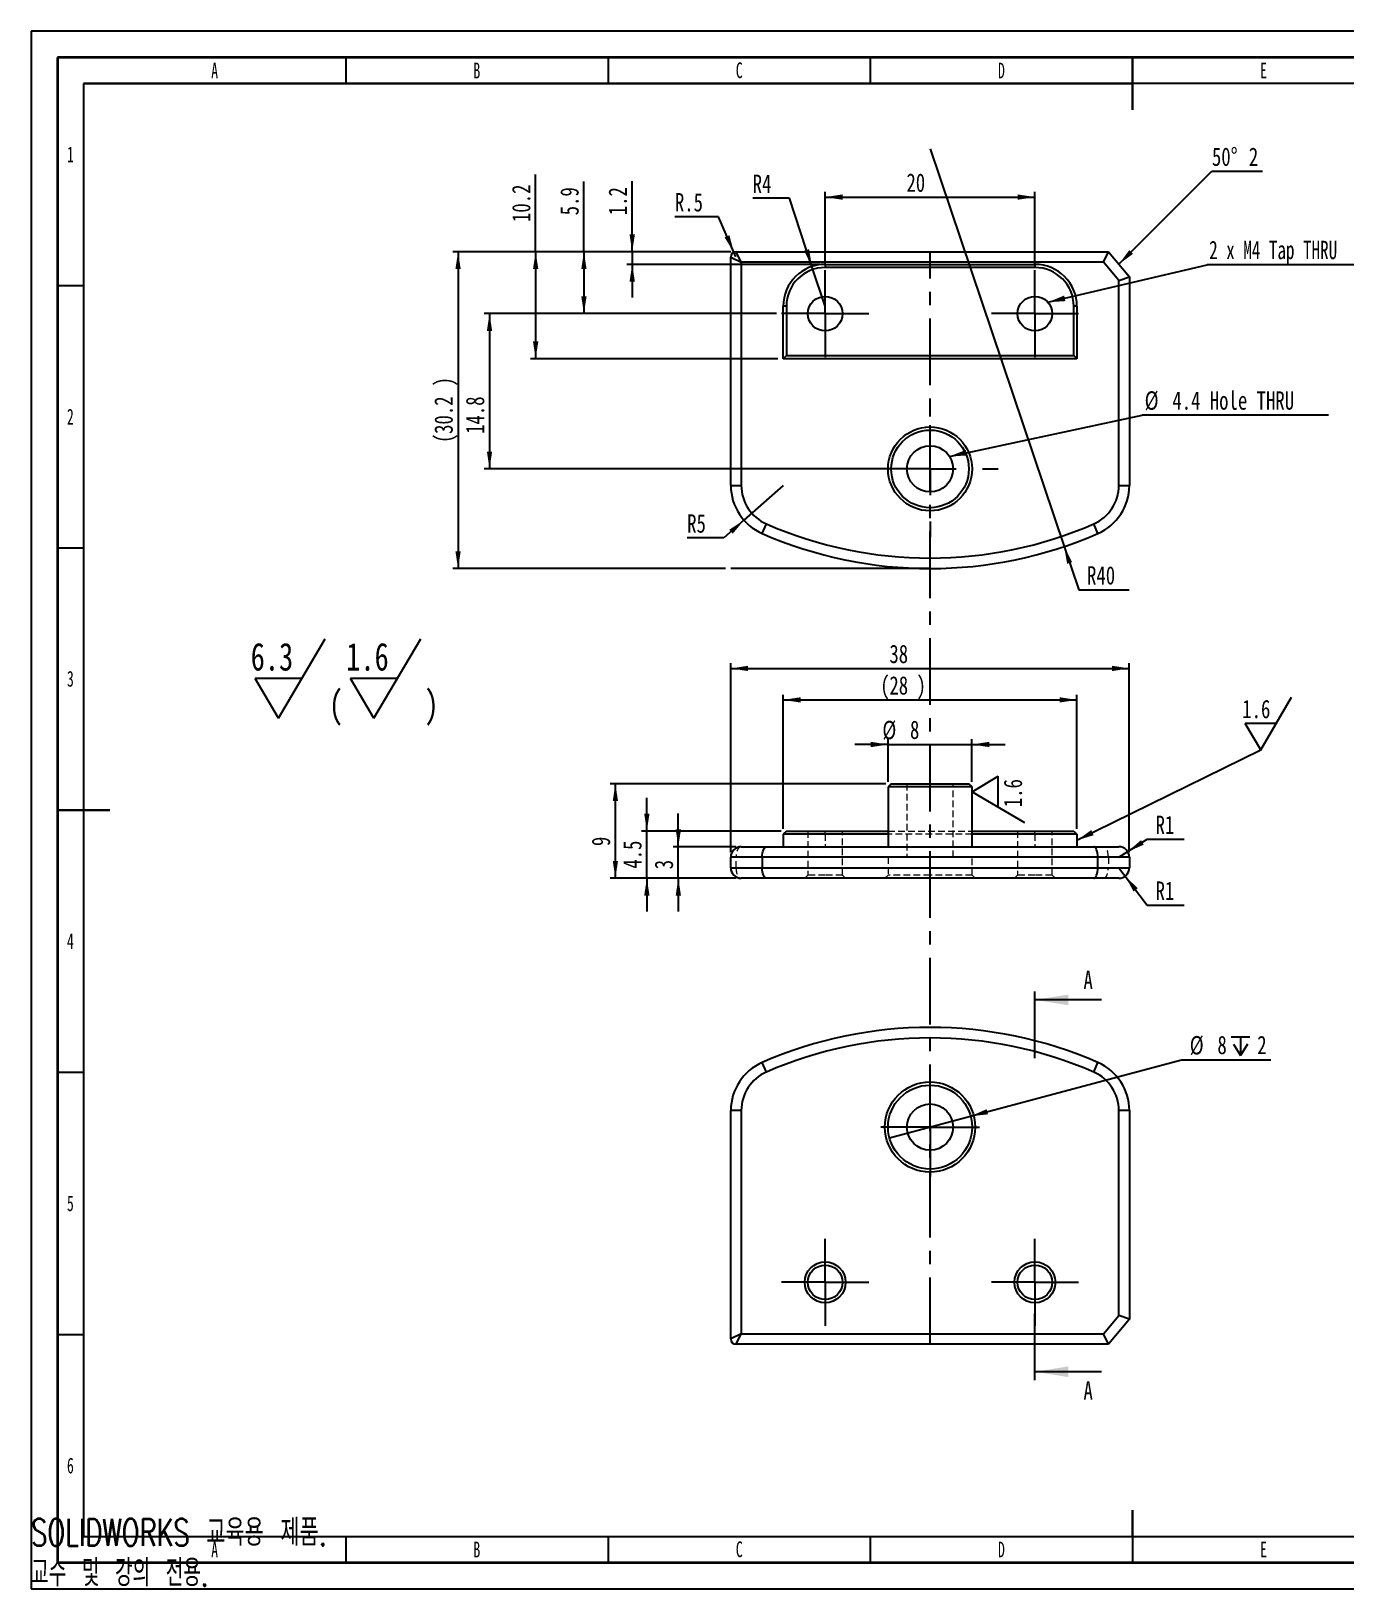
# Model space of a CAD drawing. Header units: millimetres. Extents: x 0 to 420, y 1 to 298.
# Drawn here: x 0 to 250.7, y 1 to 298 of the extents above; entities that cross this region are included whole.
import ezdxf

# ---------------------------------------------------------------- set-up
doc = ezdxf.new("R2010")
doc.units = ezdxf.units.MM
doc.linetypes.add('CENTERX2', pattern=[20.32, 12.7, -2.54, 2.54, -2.54])
doc.linetypes.add('HIDDEN', pattern=[1.905, 1.27, -0.635])
for name, color, linetype in [('SLD-0', 179, 'Continuous'), ('가는실선', 7, 'Continuous'), ('레이어10', 30, 'Continuous'), ('절단면', 230, 'Continuous'), ('중심선', 1, 'CENTERX2'), ('치수선', 104, 'Continuous')]:
    doc.layers.add(name, color=color, linetype=linetype)
doc.layers.add('도면층1', color=4, linetype='Continuous', lineweight=35)
doc.layers.add('도면층2', color=3, linetype='Continuous', lineweight=25)
doc.styles.add('SLDTEXTSTYLE1', font='TXT', dxfattribs={"width": 0.75})
doc.styles.add('SLDTEXTSTYLE10', font='TXT', dxfattribs={"width": 0.7, "bigfont": 'bigfont'})
doc.styles.add('SLDTEXTSTYLE11', font='TXT', dxfattribs={"width": 0.645455, "bigfont": 'bigfont'})
doc.styles.add('SLDTEXTSTYLE5', font='TXT', dxfattribs={"width": 0.638186})
doc.styles.add('SLDTEXTSTYLE9', font='TXT', dxfattribs={"width": 0.683333})
doc.dimstyles.new('SLDDIMSTYLE0', dxfattribs={"dimtxt": 3.5, "dimasz": 3.302, "dimexe": 0, "dimexo": 0.0625, "dimgap": 0.875, "dimtad": 1, "dimdec": 3, "dimlfac": 0.5, "dimrnd": 1e-09, "dimzin": 12, "dimdsep": 46, "dimtxsty": 'SLDTEXTSTYLE1', "dimsah": 1, "dimcen": 0.09, "dimadec": 0, "dimazin": 3, "dimtfac": 1, "dimtdec": 3, "dimtmove": 0, "dimatfit": 0, "dimfxl": 1, "dimfrac": 2, "dimtolj": 1, "dimtzin": 12, "dimarcsym": 0})
doc.dimstyles.new('SLDDIMSTYLE1', dxfattribs={"dimtxt": 3.5, "dimasz": 3.302, "dimexe": 0, "dimexo": 0.0625, "dimgap": 0.875, "dimtad": 1, "dimdec": 3, "dimlfac": 0.5, "dimrnd": 1e-09, "dimzin": 12, "dimdsep": 46, "dimtxsty": 'SLDTEXTSTYLE1', "dimsah": 1, "dimcen": 0.09, "dimadec": 0, "dimazin": 3, "dimtfac": 1, "dimtdec": 3, "dimtofl": 0, "dimtmove": 0, "dimatfit": 3, "dimfxl": 1, "dimfrac": 2, "dimtolj": 1, "dimtzin": 12, "dimarcsym": 0})
doc.dimstyles.new('SLDDIMSTYLE2', dxfattribs={"dimtxt": 3.5, "dimasz": 3.302, "dimexe": 0, "dimexo": 0.0625, "dimgap": 0.875, "dimtad": 0, "dimtih": 1, "dimtoh": 1, "dimdec": 3, "dimlfac": 0.5, "dimrnd": 1e-09, "dimzin": 12, "dimdsep": 46, "dimtxsty": 'SLDTEXTSTYLE1', "dimsah": 1, "dimcen": 0, "dimadec": 0, "dimazin": 3, "dimtfac": 1, "dimtdec": 3, "dimtofl": 0, "dimtmove": 0, "dimatfit": 3, "dimfxl": 1, "dimfrac": 2, "dimtolj": 1, "dimtzin": 12, "dimarcsym": 0})
doc.dimstyles.new('SLDDIMSTYLE3', dxfattribs={"dimtxt": 0.18, "dimasz": 3.302, "dimexe": 0, "dimexo": 0.0625, "dimgap": 0, "dimtad": 0, "dimtih": 1, "dimtoh": 1, "dimdec": 0, "dimrnd": 1e-09, "dimzin": 0, "dimdsep": 46, "dimtxsty": 'Standard', "dimsah": 1, "dimcen": 0.09, "dimadec": 0, "dimazin": 0, "dimtfac": 3.302, "dimtdec": 0, "dimtofl": 0, "dimtmove": 0, "dimatfit": 3, "dimfxl": 1, "dimfrac": 2, "dimtolj": 1, "dimtzin": 0, "dimarcsym": 0})
doc.dimstyles.new('SLDDIMSTYLE4', dxfattribs={"dimtxt": 3.5, "dimasz": 3.302, "dimexe": 0, "dimexo": 0.0625, "dimgap": 0.875, "dimtad": 0, "dimtih": 1, "dimtoh": 1, "dimdec": 3, "dimlfac": 0.5, "dimrnd": 1e-09, "dimzin": 12, "dimdsep": 46, "dimtxsty": 'SLDTEXTSTYLE1', "dimsah": 1, "dimcen": 0, "dimadec": 0, "dimazin": 3, "dimtfac": 1, "dimtdec": 3, "dimtofl": 0, "dimtmove": 0, "dimatfit": 3, "dimfxl": 1, "dimfrac": 2, "dimtolj": 1, "dimtzin": 12, "dimarcsym": 0})
doc.dimstyles.new('SLDDIMSTYLE5', dxfattribs={"dimtxt": 3.5, "dimasz": 3.302, "dimexe": 0, "dimexo": 0.0625, "dimgap": 0.875, "dimtad": 0, "dimtih": 1, "dimtoh": 1, "dimdec": 3, "dimlfac": 0.5, "dimrnd": 1e-09, "dimzin": 12, "dimdsep": 46, "dimtxsty": 'SLDTEXTSTYLE1', "dimblk1": 'NONE', "dimsah": 1, "dimcen": 0, "dimadec": 0, "dimazin": 3, "dimtfac": 1, "dimtdec": 3, "dimtmove": 0, "dimatfit": 3, "dimldrblk": 'NONE', "dimfxl": 1, "dimfrac": 2, "dimtolj": 1, "dimtzin": 12, "dimarcsym": 0})

# ---------------------------------------------------------------- blocks, each defined once
blk = doc.blocks.new('SW_NOTE_0')
at = {"layer": '가는실선', "color": 0}
for p, q in [((5.28, -7.56), (14.2, 7.56)), ((23.5, -7.56), (32.42, 7.56)), ((5.28, -7.56), (0.82, 0)), ((9.74, 0), (0.82, 0)), ((23.5, -7.56), (19.04, 0)), ((27.96, 0), (19.04, 0))]:
    blk.add_line(p, q, dxfattribs=at)
at = {"layer": '가는실선', "color": 0, "attachment_point": 1, "style": 'SLDTEXTSTYLE1'}
for s, insert, char_height in [('6.3', (0, 6.82), 5.292), ('1.6', (18.22, 6.82), 5.292), ('(', (14.91, -2.3), 5.29), (')', (33.13, -2.3), 5.29)]:
    blk.add_mtext(s, dxfattribs=dict(at, insert=insert, char_height=char_height))
blk = doc.blocks.new('_D')
at = {"layer": '치수선', "transparency": 16777216}
for p, q in [((123.4, 142.49), (123.4, 148.84)), ((134.4, 142.49), (122.4, 142.49)), ((123.4, 136.49), (123.4, 142.49)), ((134.4, 136.49), (122.4, 136.49)), ((123.4, 136.49), (123.4, 130.14))]:
    blk.add_line(p, q, dxfattribs=at)
for points in [[(123.4, 142.49), (123.91, 145.8), (122.9, 145.8)], [(123.4, 136.49), (122.9, 133.19), (123.91, 133.19)]]:
    blk.add_solid(points, dxfattribs=at)
at = {"layer": '치수선', "transparency": 16777216, "insert": (118.89, 138.2), "char_height": 3.5, "attachment_point": 1, "rotation": 90, "style": 'SLDTEXTSTYLE1'}
blk.add_mtext('3', dxfattribs=at)
blk = doc.blocks.new('_D_1')
at = {"layer": '치수선', "transparency": 16777216}
for p, q in [((117.4, 145.49), (117.4, 151.84)), ((143, 145.49), (116.4, 145.49)), ((117.4, 136.49), (117.4, 145.49)), ((134.4, 136.49), (116.4, 136.49)), ((117.4, 136.49), (117.4, 130.14))]:
    blk.add_line(p, q, dxfattribs=at)
for points in [[(117.4, 145.49), (117.91, 148.8), (116.9, 148.8)], [(117.4, 136.49), (116.9, 133.19), (117.91, 133.19)]]:
    blk.add_solid(points, dxfattribs=at)
at = {"layer": '치수선', "transparency": 16777216, "insert": (112.89, 138.31), "char_height": 3.5, "attachment_point": 1, "rotation": 90, "style": 'SLDTEXTSTYLE1'}
blk.add_mtext('4.5', dxfattribs=at)
blk = doc.blocks.new('_D_2')
at = {"layer": '레이어10', "transparency": 16777216}
for p, q in [((163, 154.49), (110.4, 154.49)), ((111.4, 136.49), (111.4, 154.49)), ((134.4, 136.49), (110.4, 136.49))]:
    blk.add_line(p, q, dxfattribs=at)
for points in [[(111.4, 154.49), (110.9, 151.19), (111.91, 151.19)], [(111.4, 136.49), (111.91, 139.8), (110.9, 139.8)]]:
    blk.add_solid(points, dxfattribs=at)
at = {"layer": '레이어10', "transparency": 16777216, "insert": (106.89, 142.62), "char_height": 3.5, "attachment_point": 1, "rotation": 90, "style": 'SLDTEXTSTYLE1'}
blk.add_mtext('9', dxfattribs=at)
blk = doc.blocks.new('_D_3')
at = {"layer": '치수선', "transparency": 16777216}
for p, q in [((143.4, 145.89), (143.4, 171.49)), ((143.4, 170.49), (199.4, 170.49)), ((199.4, 145.89), (199.4, 171.49))]:
    blk.add_line(p, q, dxfattribs=at)
for points in [[(143.4, 170.49), (146.71, 169.99), (146.71, 171)], [(199.4, 170.49), (196.1, 171), (196.1, 169.99)]]:
    blk.add_solid(points, dxfattribs=at)
at = {"layer": '치수선', "transparency": 16777216, "char_height": 3.5, "attachment_point": 1, "style": 'SLDTEXTSTYLE1'}
for s, insert in [('(', (161.93, 175.01)), (')', (168.82, 175.01)), ('28', (163.65, 175.01))]:
    blk.add_mtext(s, dxfattribs=dict(at, insert=insert))
blk = doc.blocks.new('_D_4')
at = {"layer": '치수선', "transparency": 16777216}
for p, q in [((163.4, 161.99), (157.05, 161.99)), ((163.4, 154.89), (163.4, 162.99)), ((163.4, 161.99), (179.4, 161.99)), ((179.4, 154.89), (179.4, 162.99)), ((179.4, 161.99), (185.75, 161.99))]:
    blk.add_line(p, q, dxfattribs=at)
for points in [[(163.4, 161.99), (160.1, 162.5), (160.1, 161.48)], [(179.4, 161.99), (182.71, 161.48), (182.71, 162.5)]]:
    blk.add_solid(points, dxfattribs=at)
at = {"layer": '치수선', "transparency": 16777216, "char_height": 3.5, "attachment_point": 1, "style": 'SLDTEXTSTYLE1'}
for s, insert in [('%%c', (162.31, 166.5)), ('8', (167.58, 166.55))]:
    blk.add_mtext(s, dxfattribs=dict(at, insert=insert))
blk = doc.blocks.new('_D_5')
at = {"layer": '치수선', "transparency": 16777216}
for p, q in [((209.1, 141.56), (212.82, 143.91)), ((212.82, 143.91), (219.83, 143.91)), ((207.4, 140.49), (209.1, 141.56))]:
    blk.add_line(p, q, dxfattribs=at)
blk.add_solid([(209.1, 141.56), (212.16, 142.89), (211.62, 143.75)], dxfattribs=at)
at = {"layer": '치수선', "transparency": 16777216, "insert": (214.41, 148.42), "char_height": 3.5, "attachment_point": 1, "style": 'SLDTEXTSTYLE1'}
blk.add_mtext('R1', dxfattribs=at)
blk = doc.blocks.new('_D_6')
at = {"layer": '치수선', "transparency": 16777216}
for p, q in [((207.4, 138.49), (208.61, 136.9)), ((208.61, 136.9), (212.82, 131.36)), ((212.82, 131.36), (219.83, 131.36))]:
    blk.add_line(p, q, dxfattribs=at)
blk.add_solid([(208.61, 136.9), (210.2, 133.96), (211.01, 134.58)], dxfattribs=at)
at = {"layer": '치수선', "transparency": 16777216, "insert": (214.41, 135.87), "char_height": 3.5, "attachment_point": 1, "style": 'SLDTEXTSTYLE1'}
blk.add_mtext('R1', dxfattribs=at)
blk = doc.blocks.new('_D_7')
at = {"layer": '레이어10', "transparency": 16777216}
for p, q in [((133.4, 141.49), (133.4, 177.49)), ((133.4, 176.49), (209.4, 176.49)), ((209.4, 141.49), (209.4, 177.49))]:
    blk.add_line(p, q, dxfattribs=at)
for points in [[(133.4, 176.49), (136.71, 175.99), (136.71, 177)], [(209.4, 176.49), (206.1, 177), (206.1, 175.99)]]:
    blk.add_solid(points, dxfattribs=at)
at = {"layer": '레이어10', "transparency": 16777216, "insert": (163.65, 181.01), "char_height": 3.5, "attachment_point": 1, "style": 'SLDTEXTSTYLE1'}
blk.add_mtext('38', dxfattribs=at)
blk = doc.blocks.new('SW_SFSYMBOL_0')
at = {"layer": '가는실선', "color": 0}
for p, q in [((0, 0), (5.9, 10)), ((0, 0), (-2.95, 5)), ((2.95, 5), (-2.95, 5))]:
    blk.add_line(p, q, dxfattribs=at)
at = {"layer": '가는실선', "color": 0, "insert": (-3.52, 9.51), "char_height": 3.5, "attachment_point": 1, "style": 'SLDTEXTSTYLE1'}
blk.add_mtext('1.6', dxfattribs=at)
blk = doc.blocks.new('SW_SFSYMBOL_1')
at = {"layer": '가는실선', "color": 0}
for p, q in [((-10.55, 2.95), (-5.55, 5.9)), ((-5.55, 0), (-5.55, 5.9)), ((-10.55, 2.95), (-0.55, -2.95))]:
    blk.add_line(p, q, dxfattribs=at)
at = {"layer": '가는실선', "color": 0, "insert": (-4.51, 0), "char_height": 3.5, "attachment_point": 1, "rotation": 90, "style": 'SLDTEXTSTYLE1'}
blk.add_mtext('1.6', dxfattribs=at)
blk = doc.blocks.new('_D_8')
at = {"layer": '레이어10', "transparency": 16777216}
for p, q in [((133.4, 255.94), (80.4, 255.94)), ((81.4, 255.94), (81.4, 195.54)), ((132.4, 195.54), (80.4, 195.54))]:
    blk.add_line(p, q, dxfattribs=at)
for points in [[(81.4, 255.94), (80.9, 252.64), (81.91, 252.64)], [(81.4, 195.54), (81.91, 198.84), (80.9, 198.84)]]:
    blk.add_solid(points, dxfattribs=at)
at = {"layer": '레이어10', "transparency": 16777216, "char_height": 3.5, "attachment_point": 1, "rotation": 90, "style": 'SLDTEXTSTYLE1'}
for s, insert in [(')', (76.89, 230.26)), ('30.2', (76.89, 221.21)), ('(', (76.89, 219.49))]:
    blk.add_mtext(s, dxfattribs=dict(at, insert=insert))
blk = doc.blocks.new('SW_CHAMFER_DIMENSION_0')
at = {"layer": '치수선', "color": 0}
for p, q in [((-17.75, -17.75), (0, 0)), ((0, 0), (9.62, 0))]:
    blk.add_line(p, q, dxfattribs=at)
blk.add_solid([(-17.75, -17.75), (-15.06, -15.77), (-15.77, -15.06)], dxfattribs=at)
at = {"layer": '치수선', "color": 0, "char_height": 3.5, "attachment_point": 1, "style": 'SLDTEXTSTYLE1'}
for s, insert in [('50°', (0, 4.51)), ('2', (7.04, 4.51))]:
    blk.add_mtext(s, dxfattribs=dict(at, insert=insert))
blk = doc.blocks.new('_D_9')
at = {"layer": '치수선', "transparency": 16777216}
for p, q in [((171.4, 275.54), (196.97, 199.73)), ((196.97, 199.73), (199.75, 191.48)), ((199.75, 191.48), (209.35, 191.48))]:
    blk.add_line(p, q, dxfattribs=at)
blk.add_solid([(196.97, 199.73), (197.54, 196.44), (198.5, 196.76)], dxfattribs=at)
at = {"layer": '치수선', "transparency": 16777216, "insert": (201.34, 195.99), "char_height": 3.5, "attachment_point": 1, "style": 'SLDTEXTSTYLE1'}
blk.add_mtext('R40', dxfattribs=at)
blk = doc.blocks.new('_D_10')
at = {"layer": '치수선', "transparency": 16777216}
for p, q in [((143.4, 211.38), (135.92, 204.75)), ((135.92, 204.75), (132.1, 201.37)), ((132.1, 201.37), (125.09, 201.37))]:
    blk.add_line(p, q, dxfattribs=at)
blk.add_solid([(135.92, 204.75), (133.11, 202.94), (133.78, 202.18)], dxfattribs=at)
at = {"layer": '치수선', "transparency": 16777216, "insert": (125.09, 205.88), "char_height": 3.5, "attachment_point": 1, "style": 'SLDTEXTSTYLE1'}
blk.add_mtext('R5', dxfattribs=at)
blk = doc.blocks.new('_D_11')
at = {"layer": '치수선', "transparency": 16777216}
for p, q in [((144.59, 266.14), (137.58, 266.14)), ((148.89, 253.13), (144.59, 266.14)), ((151.4, 245.54), (148.89, 253.13))]:
    blk.add_line(p, q, dxfattribs=at)
blk.add_solid([(148.89, 253.13), (148.34, 256.43), (147.37, 256.11)], dxfattribs=at)
at = {"layer": '치수선', "transparency": 16777216, "insert": (137.58, 270.65), "char_height": 3.5, "attachment_point": 1, "style": 'SLDTEXTSTYLE1'}
blk.add_mtext('R4', dxfattribs=at)
blk = doc.blocks.new('_D_12')
at = {"layer": '치수선', "transparency": 16777216}
for p, q in [((131.05, 262.62), (122.75, 262.62)), ((134, 255.85), (131.05, 262.62)), ((134.4, 254.94), (134, 255.85))]:
    blk.add_line(p, q, dxfattribs=at)
blk.add_solid([(134, 255.85), (133.15, 259.08), (132.22, 258.68)], dxfattribs=at)
at = {"layer": '치수선', "transparency": 16777216, "insert": (122.75, 267.13), "char_height": 3.5, "attachment_point": 1, "style": 'SLDTEXTSTYLE1'}
blk.add_mtext('R.5', dxfattribs=at)
blk = doc.blocks.new('_D_13')
at = {"layer": '치수선', "transparency": 16777216}
for p, q in [((151.4, 253.44), (151.4, 267.36)), ((191.4, 253.44), (191.4, 267.36)), ((151.4, 266.36), (191.4, 266.36))]:
    blk.add_line(p, q, dxfattribs=at)
for points in [[(151.4, 266.36), (154.71, 265.85), (154.71, 266.87)], [(191.4, 266.36), (188.1, 266.87), (188.1, 265.85)]]:
    blk.add_solid(points, dxfattribs=at)
at = {"layer": '치수선', "transparency": 16777216, "insert": (166.9, 270.87), "char_height": 3.5, "attachment_point": 1, "style": 'SLDTEXTSTYLE1'}
blk.add_mtext('20', dxfattribs=at)
blk = doc.blocks.new('_D_14')
at = {"layer": '치수선', "transparency": 16777216}
for p, q in [((114.61, 255.94), (114.61, 269.37)), ((133.4, 255.94), (113.61, 255.94)), ((114.61, 255.94), (114.61, 253.54)), ((150.4, 253.54), (113.61, 253.54)), ((114.61, 253.54), (114.61, 247.19))]:
    blk.add_line(p, q, dxfattribs=at)
for points in [[(114.61, 255.94), (115.12, 259.24), (114.1, 259.24)], [(114.61, 253.54), (114.1, 250.24), (115.12, 250.24)]]:
    blk.add_solid(points, dxfattribs=at)
at = {"layer": '치수선', "transparency": 16777216, "insert": (110.1, 262.9), "char_height": 3.5, "attachment_point": 1, "rotation": 90, "style": 'SLDTEXTSTYLE1'}
blk.add_mtext('1.2', dxfattribs=at)
blk = doc.blocks.new('_D_15')
at = {"layer": '치수선', "transparency": 16777216}
for p, q in [((105.4, 255.94), (105.4, 269.35)), ((133.4, 255.94), (104.4, 255.94)), ((105.4, 255.94), (105.4, 244.14)), ((142.1, 244.14), (104.4, 244.14))]:
    blk.add_line(p, q, dxfattribs=at)
for points in [[(105.4, 255.94), (104.9, 252.64), (105.91, 252.64)], [(105.4, 244.14), (105.91, 247.44), (104.9, 247.44)]]:
    blk.add_solid(points, dxfattribs=at)
at = {"layer": '치수선', "transparency": 16777216, "insert": (100.89, 262.89), "char_height": 3.5, "attachment_point": 1, "rotation": 90, "style": 'SLDTEXTSTYLE1'}
blk.add_mtext('5.9', dxfattribs=at)
blk = doc.blocks.new('_D_16')
at = {"layer": '치수선', "transparency": 16777216}
for p, q in [((96.2, 255.94), (96.2, 270.66)), ((133.4, 255.94), (95.2, 255.94)), ((96.2, 255.94), (96.2, 235.54)), ((142.4, 235.54), (95.2, 235.54))]:
    blk.add_line(p, q, dxfattribs=at)
for points in [[(96.2, 255.94), (95.69, 252.64), (96.71, 252.64)], [(96.2, 235.54), (96.71, 238.84), (95.69, 238.84)]]:
    blk.add_solid(points, dxfattribs=at)
at = {"layer": '치수선', "transparency": 16777216, "insert": (91.69, 261.61), "char_height": 3.5, "attachment_point": 1, "rotation": 90, "style": 'SLDTEXTSTYLE1'}
blk.add_mtext('10.2', dxfattribs=at)
blk = doc.blocks.new('_D_17')
at = {"layer": '치수선', "transparency": 16777216}
for p, q in [((142.1, 244.14), (86.4, 244.14)), ((87.4, 244.14), (87.4, 214.54)), ((170.4, 214.54), (86.4, 214.54))]:
    blk.add_line(p, q, dxfattribs=at)
for points in [[(87.4, 244.14), (86.9, 240.84), (87.91, 240.84)], [(87.4, 214.54), (87.91, 217.84), (86.9, 217.84)]]:
    blk.add_solid(points, dxfattribs=at)
at = {"layer": '치수선', "transparency": 16777216, "insert": (82.89, 221.21), "char_height": 3.5, "attachment_point": 1, "rotation": 90, "style": 'SLDTEXTSTYLE1'}
blk.add_mtext('14.8', dxfattribs=at)
blk = doc.blocks.new('SW_NOTE_0_1')
at = {"layer": '치수선', "color": 0}
blk.add_line((36.18, 0), (0, 0), dxfattribs=at)
at = {"layer": '치수선', "color": 0, "insert": (0.4, 4.62), "char_height": 3.5, "attachment_point": 1, "style": 'SLDTEXTSTYLE9'}
blk.add_mtext('2 x M4 Tap THRU', dxfattribs=at)
blk = doc.blocks.new('SW_NOTE_0_2')
at = {"layer": '치수선', "color": 0}
blk.add_line((35.49, 0), (0, 0), dxfattribs=at)
at = {"layer": '치수선', "color": 0, "char_height": 3.5, "attachment_point": 1, "style": 'SLDTEXTSTYLE1'}
for s, insert in [('%%c', (0.46, 4.52)), ('4.4 Hole THRU', (5.74, 4.52))]:
    blk.add_mtext(s, dxfattribs=dict(at, insert=insert))
blk = doc.blocks.new('SW_CENTERMARKSYMBOL_0')
at = {"layer": '중심선', "color": 0}
for p, q in [((0, 10), (0, 13)), ((0, 0), (0, 5)), ((-10, 0), (-13, 0)), ((0, 0), (-5, 0)), ((0, 0), (0, -5)), ((0, 0), (5, 0)), ((10, 0), (13, 0)), ((0, -10), (0, -13))]:
    blk.add_line(p, q, dxfattribs=at)
blk = doc.blocks.new('SW_CENTERMARKSYMBOL_1')
at = {"layer": '중심선', "color": 0}
for p, q in [((0, 5), (0, 8.3)), ((0, 0), (0, 5)), ((-5, 0), (-8.3, 0)), ((0, 0), (-5, 0)), ((0, 0), (0, -5)), ((0, 0), (5, 0)), ((5, 0), (8.3, 0)), ((0, -5), (0, -8.3))]:
    blk.add_line(p, q, dxfattribs=at)
blk = doc.blocks.new('SW_CENTERMARKSYMBOL_2')
at = {"layer": '중심선', "color": 0}
for p, q in [((0, 5), (0, 8.3)), ((0, 0), (0, 5)), ((-5, 0), (-8.3, 0)), ((0, 0), (-5, 0)), ((0, 0), (0, -5)), ((0, 0), (5, 0)), ((5, 0), (8.3, 0)), ((0, -5), (0, -8.3))]:
    blk.add_line(p, q, dxfattribs=at)
blk = doc.blocks.new('SW_SYMBOL_HOLE_DEPTH')
at = {"layer": '치수선', "color": 0}
for p, q in [((0, 875), (800, 875)), ((400, 875), (400, 75)), ((100, 555), (400, 75)), ((700, 555), (400, 75))]:
    blk.add_line(p, q, dxfattribs=at)
blk = doc.blocks.new('_D_18')
at = {"layer": '치수선', "transparency": 16777216}
for p, q in [((179.13, 91.11), (219.34, 101.89)), ((219.34, 101.89), (236.37, 101.89)), ((163.68, 86.97), (179.13, 91.11))]:
    blk.add_line(p, q, dxfattribs=at)
blk.add_solid([(179.13, 91.11), (182.45, 91.48), (182.19, 92.46)], dxfattribs=at)
at = {"layer": '치수선', "transparency": 16777216, "xscale": 0.004470703125, "yscale": 0.004470703125, "zscale": 0.004470703125}
blk.add_blockref('SW_SYMBOL_HOLE_DEPTH', (228.79, 102.37), dxfattribs=at)
at = {"layer": '치수선', "transparency": 16777216, "char_height": 3.5, "attachment_point": 1, "style": 'SLDTEXTSTYLE1'}
for s, insert in [('%%c', (220.92, 106.4)), ('8', (226.2, 106.45)), ('2', (233.79, 106.45))]:
    blk.add_mtext(s, dxfattribs=dict(at, insert=insert))
blk = doc.blocks.new('_None')
blk = doc.blocks.new('SW_CENTERMARKSYMBOL_3')
at = {"layer": '중심선', "color": 0}
for p, q in [((0, 5), (0, 8.3)), ((0, 0), (0, 5)), ((-5, 0), (-8.3, 0)), ((0, 0), (-5, 0)), ((0, 0), (0, -5)), ((0, 0), (5, 0)), ((5, 0), (8.3, 0)), ((0, -5), (0, -8.3))]:
    blk.add_line(p, q, dxfattribs=at)
blk = doc.blocks.new('SW_CENTERMARKSYMBOL_4')
at = {"layer": '중심선', "color": 0}
for p, q in [((0, 5), (0, 8.3)), ((0, 0), (0, 5)), ((-5, 0), (-8.3, 0)), ((0, 0), (-5, 0)), ((0, 0), (0, -5)), ((0, 0), (5, 0)), ((5, 0), (8.3, 0)), ((0, -5), (0, -8.3))]:
    blk.add_line(p, q, dxfattribs=at)
blk = doc.blocks.new('SW_CENTERMARKSYMBOL_5')
at = {"layer": '중심선', "color": 0}
for p, q in [((0, 5), (0, 9.4)), ((0, 0), (0, 5)), ((-5, 0), (-9.4, 0)), ((0, 0), (-5, 0)), ((0, 0), (0, -5)), ((0, 0), (5, 0)), ((5, 0), (9.4, 0)), ((0, -5), (0, -9.4))]:
    blk.add_line(p, q, dxfattribs=at)

msp = doc.modelspace()

# ---------------------------------------------------------------- linework, layer by layer
at = {"color": 7, "linetype": 'Continuous', "lineweight": 25}
for p, q in [((135.4041, 253.9371), (134.4041, 255.9371)), ((134.4041, 255.9371), (205.4041, 255.9371)), ((204.4715, 253.9371), (205.4041, 255.9371)), ((205.4041, 255.9371), (209.4041, 251.1701)), ((133.4041, 254.9371), (135.4041, 253.9371)), ((133.4041, 211.381), (133.4041, 254.9371)), ((204.4715, 253.9371), (135.4041, 253.9371)), ((135.4041, 253.9371), (135.4041, 211.381)), ((151.4041, 253.5371), (191.4041, 253.5371)), ((151.4041, 253.5371), (151.4041, 252.9371)), ((191.4041, 252.9371), (151.4041, 252.9371)), ((191.4041, 253.5371), (191.4041, 252.9371)), ((207.4041, 250.4421), (204.4715, 253.9371)), ((207.4041, 250.4421), (209.4041, 251.1701)), ((207.4041, 211.381), (207.4041, 250.4421)), ((209.4041, 251.1701), (209.4041, 211.381)), ((144.0041, 245.5371), (143.4041, 245.5371)), ((143.4041, 235.5371), (143.4041, 245.5371)), ((144.0041, 245.5371), (144.0041, 236.1371)), ((199.4041, 245.5371), (198.8041, 245.5371)), ((198.8041, 236.1371), (198.8041, 245.5371)), ((199.4041, 245.5371), (199.4041, 235.5371)), ((144.0041, 236.1371), (143.4041, 235.5371)), ((199.4041, 235.5371), (143.4041, 235.5371)), ((144.0041, 236.1371), (198.8041, 236.1371)), ((198.8041, 236.1371), (199.4041, 235.5371)), ((133.4041, 211.381), (135.4041, 211.381)), ((207.4041, 211.381), (209.4041, 211.381)), ((139.4041, 202.2159), (140.2041, 204.0489)), ((203.4041, 202.2159), (202.6041, 204.0489)), ((164.0041, 154.4938), (163.4041, 153.8938)), ((164.0041, 154.4938), (171.4041, 154.4938)), ((171.4041, 154.4938), (178.8041, 154.4938)), ((179.4041, 153.8938), (178.8041, 154.4938)), ((163.4041, 153.8938), (163.4041, 142.4938)), ((171.4041, 153.8938), (163.4041, 153.8938)), ((179.4041, 153.8938), (171.4041, 153.8938)), ((179.4041, 142.4938), (179.4041, 153.8938)), ((144.0041, 145.4938), (143.4041, 144.8938)), ((143.4041, 144.8938), (143.4041, 142.4938)), ((163.4041, 144.8938), (143.4041, 144.8938)), ((144.0041, 145.4938), (163.4041, 145.4938)), ((179.4041, 145.4938), (198.8041, 145.4938)), ((199.4041, 144.8938), (179.4041, 144.8938)), ((198.8041, 145.4938), (199.4041, 144.8938)), ((199.4041, 144.8938), (199.4041, 142.4938)), ((139.4041, 140.4938), (133.4041, 140.4938)), ((133.4041, 138.4938), (133.4041, 140.4938)), ((135.4041, 142.4938), (140.2041, 142.4938)), ((203.4041, 140.4938), (139.4041, 140.4938)), ((139.4041, 140.4938), (139.4041, 138.4938)), ((140.2041, 142.4938), (202.6041, 142.4938)), ((202.6041, 142.4938), (207.4041, 142.4938)), ((203.4041, 138.4938), (203.4041, 140.4938)), ((209.4041, 140.4938), (203.4041, 140.4938)), ((209.4041, 140.4938), (209.4041, 138.4938)), ((133.4041, 138.4938), (139.4041, 138.4938)), ((139.4041, 138.4938), (203.4041, 138.4938)), ((203.4041, 138.4938), (209.4041, 138.4938)), ((140.2041, 136.4938), (135.4041, 136.4938)), ((202.6041, 136.4938), (140.2041, 136.4938)), ((207.4041, 136.4938), (202.6041, 136.4938)), ((140.2041, 99.5324), (139.4041, 101.3654)), ((202.6041, 99.5324), (203.4041, 101.3654)), ((133.4041, 48.6442), (133.4041, 92.2003)), ((135.4041, 92.2003), (133.4041, 92.2003)), ((135.4041, 92.2003), (135.4041, 49.6442)), ((207.4041, 53.1391), (207.4041, 92.2003)), ((209.4041, 92.2003), (207.4041, 92.2003)), ((209.4041, 92.2003), (209.4041, 52.4112)), ((204.4715, 49.6442), (207.4041, 53.1391)), ((209.4041, 52.4112), (205.4041, 47.6442)), ((209.4041, 52.4112), (207.4041, 53.1391)), ((135.4041, 49.6442), (133.4041, 48.6442)), ((134.4041, 47.6442), (135.4041, 49.6442)), ((205.4041, 47.6442), (134.4041, 47.6442)), ((135.4041, 49.6442), (204.4715, 49.6442)), ((205.4041, 47.6442), (204.4715, 49.6442))]:
    msp.add_line(p, q, dxfattribs=at)
at = {"color": 7, "linetype": 'HIDDEN', "lineweight": 18}
for p, q in [((167.0041, 154.4938), (167.0041, 140.4938)), ((175.8041, 140.4938), (175.8041, 154.4938)), ((148.1041, 145.4938), (148.1041, 137.0938)), ((151.4041, 144.8938), (151.4041, 145.4938)), ((151.4041, 144.8938), (151.4041, 142.4938)), ((154.7041, 137.0938), (154.7041, 145.4938)), ((163.4041, 145.4938), (179.4041, 145.4938)), ((179.4041, 144.8938), (163.4041, 144.8938)), ((188.1041, 145.4938), (188.1041, 137.0938)), ((191.4041, 144.8938), (191.4041, 145.4938)), ((191.4041, 144.8938), (191.4041, 142.4938)), ((194.7041, 137.0938), (194.7041, 145.4938)), ((133.4041, 140.4938), (134.4041, 140.4938)), ((134.4041, 138.4938), (134.4041, 140.4938)), ((134.4041, 140.4938), (163.4041, 140.4938)), ((179.4041, 140.4938), (163.4041, 140.4938)), ((163.4041, 140.4938), (163.4041, 137.0938)), ((179.4041, 137.0938), (179.4041, 140.4938)), ((179.4041, 140.4938), (205.4041, 140.4938)), ((205.4041, 140.4938), (209.4041, 140.4938)), ((205.4041, 140.4938), (205.4041, 138.4938)), ((134.4041, 138.4938), (133.4041, 138.4938)), ((205.4041, 138.4938), (134.4041, 138.4938)), ((148.1041, 137.0938), (147.5041, 136.4938)), ((151.4041, 137.0938), (148.1041, 137.0938)), ((154.7041, 137.0938), (151.4041, 137.0938)), ((155.3041, 136.4938), (154.7041, 137.0938)), ((163.4041, 137.0938), (162.8041, 136.4938)), ((171.4041, 137.0938), (163.4041, 137.0938)), ((179.4041, 137.0938), (171.4041, 137.0938)), ((180.0041, 136.4938), (179.4041, 137.0938)), ((188.1041, 137.0938), (187.5041, 136.4938)), ((191.4041, 137.0938), (188.1041, 137.0938)), ((194.7041, 137.0938), (191.4041, 137.0938)), ((195.3041, 136.4938), (194.7041, 137.0938)), ((209.4041, 138.4938), (205.4041, 138.4938))]:
    msp.add_line(p, q, dxfattribs=at)
at = {"color": 7, "linetype": 'Continuous', "lineweight": 25, "flags": 128}
for points in [[(139.4041, 140.4938), (139.4195, 140.884), (139.465, 141.2592), (139.539, 141.6049), (139.6385, 141.908), (139.7597, 142.1567), (139.898, 142.3416), (140.0481, 142.4554), (140.2041, 142.4938)], [(203.4041, 140.4938), (203.3888, 140.884), (203.3432, 141.2592), (203.2693, 141.6049), (203.1698, 141.908), (203.0486, 142.1567), (202.9103, 142.3416), (202.7602, 142.4554), (202.6041, 142.4938)], [(140.2041, 136.4938), (140.0481, 136.5322), (139.898, 136.646), (139.7597, 136.8309), (139.6385, 137.0796), (139.539, 137.3827), (139.465, 137.7284), (139.4195, 138.1036), (139.4041, 138.4938)], [(202.6041, 136.4938), (202.7602, 136.5322), (202.9103, 136.646), (203.0486, 136.8309), (203.1698, 137.0796), (203.2693, 137.3827), (203.3432, 137.7284), (203.3888, 138.1036), (203.4041, 138.4938)]]:
    msp.add_lwpolyline(points, dxfattribs=at)
at = {"color": 7, "linetype": 'Continuous', "lineweight": 25}
for centre, radius in [((151.4041, 244.1371), 3.3), ((191.4041, 244.1371), 3.3), ((171.4041, 214.5371), 8), ((171.4041, 214.5371), 7.4), ((171.4041, 214.5371), 4.4), ((171.4041, 89.0442), 8.6), ((171.4041, 89.0442), 8), ((171.4041, 89.0442), 4.4), ((151.4041, 59.4442), 3.9), ((151.4041, 59.4442), 3.3), ((191.4041, 59.4442), 3.9), ((191.4041, 59.4442), 3.3)]:
    msp.add_circle(centre, radius, dxfattribs=at)
for centre, radius, start, end in [((134.4041, 254.9371), 1, 90, 180), ((151.4041, 245.5371), 8, 90, 180), ((151.4041, 245.5371), 7.4, 90, 180), ((191.4041, 245.5371), 8, 0, 90), ((191.4041, 245.5371), 7.4, 0, 90), ((143.4041, 211.381), 10, 180, 246.421822), ((143.4041, 211.381), 8, 180, 246.421822), ((199.4041, 211.381), 8, 293.578178, 0), ((199.4041, 211.381), 10, 293.578178, 0), ((171.4041, 275.5371), 80, 246.421822, 293.578178), ((171.4041, 275.5371), 78, 246.421822, 293.578178), ((135.4041, 140.4938), 2, 90, 180), ((207.4041, 140.4938), 2, 0, 90), ((135.4041, 138.4938), 2, 180, 270), ((207.4041, 138.4938), 2, 270, 0), ((171.4041, 28.0442), 80, 66.421822, 113.578178), ((171.4041, 28.0442), 78, 66.421822, 113.578178), ((143.4041, 92.2003), 10, 113.578178, 180), ((199.4041, 92.2003), 10, 0, 66.421822), ((143.4041, 92.2003), 8, 113.578178, 180), ((199.4041, 92.2003), 8, 0, 66.421822), ((134.4041, 48.6442), 1, 180, 270)]:
    msp.add_arc(centre, radius, start, end, dxfattribs=at)
at = {"color": 7, "linetype": 'HIDDEN', "lineweight": 18}
for centre, ratio, start_param, end_param in [((135.4041, 140.4938), 0.5, 0, 1.57079633), ((204.4715, 140.4938), 0.46630766, 4.71238898, 6.28318531), ((135.4041, 138.4938), 0.5, 1.57079633, 3.14159265), ((204.4715, 138.4938), 0.46630766, 3.14159265, 4.71238898)]:
    msp.add_ellipse(centre, major_axis=(0, 2), ratio=ratio, start_param=start_param, end_param=end_param, dxfattribs=at)
at = {"layer": 'SLD-0', "color": 7}
for p, q in [((420, 298), (0, 298)), ((0, 298), (0, 1)), ((0, 1), (420, 1))]:
    msp.add_line(p, q, dxfattribs=at)
at = {"layer": '도면층1', "color": 7}
for p, q in [((415, 293), (5, 293)), ((5, 293), (5, 6)), ((5, 6), (415, 6))]:
    msp.add_line(p, q, dxfattribs=at)
at = {"layer": '도면층2', "color": 7}
for p, q in [((60, 293), (60, 288)), ((110, 293), (110, 288)), ((160, 293), (160, 288)), ((210, 283), (210, 293)), ((210, 293), (210, 288)), ((410, 288), (10, 288)), ((10, 288), (10, 11)), ((10, 288), (210, 288)), ((10, 288), (10, 149.5)), ((210, 288), (210, 283)), ((5, 249.5), (10, 249.5)), ((5, 199.5), (10, 199.5)), ((15, 149.5), (5, 149.5)), ((5, 149.5), (10, 149.5)), ((10, 149.5), (15, 149.5)), ((5, 99.5), (10, 99.5)), ((5, 49.5), (10, 49.5)), ((210, 11), (210, 16)), ((210, 16), (210, 6)), ((10, 11), (410, 11)), ((60, 11), (60, 6)), ((110, 11), (110, 6)), ((160, 11), (160, 6)), ((210, 11), (210, 6))]:
    msp.add_line(p, q, dxfattribs=at)
at = {"layer": '절단면'}
for p, q in [((191.4041, 102.1797), (191.4041, 114.8797)), ((204.1041, 113.2922), (191.4041, 113.2922)), ((191.4041, 40.8087), (191.4041, 53.515)), ((204.1041, 42.3962), (191.4041, 42.3962))]:
    msp.add_line(p, q, dxfattribs=at)
for points in [[(191.4041, 113.2922), (197.7541, 112.2762), (197.7541, 114.3082)], [(191.4041, 42.3962), (197.7541, 41.3802), (197.7541, 43.4122)]]:
    msp.add_solid(points, dxfattribs=at)
at = {"layer": '중심선'}
msp.add_line((171.4041, 47.6442), (171.4041, 255.9371), dxfattribs=at)
at = {"layer": '치수선'}
msp.add_line((171.4041, 195.5371), (133.4041, 195.5371), dxfattribs=at)

# ---------------------------------------------------------------- block references
at = {"layer": '가는실선'}
for name, p in [('SW_NOTE_0', (41.8658, 174.5603)), ('SW_SFSYMBOL_0', (234.4569, 160.9999)), ('SW_SFSYMBOL_1', (189.9554, 150.0414))]:
    msp.add_blockref(name, p, dxfattribs=at)
at = {"layer": '중심선'}
for name, p in [('SW_CENTERMARKSYMBOL_1', (151.4041, 244.1371)), ('SW_CENTERMARKSYMBOL_2', (191.4041, 244.1371)), ('SW_CENTERMARKSYMBOL_0', (171.4041, 214.5371)), ('SW_CENTERMARKSYMBOL_5', (171.4041, 89.0442)), ('SW_CENTERMARKSYMBOL_3', (151.4041, 59.4442)), ('SW_CENTERMARKSYMBOL_4', (191.4041, 59.4442))]:
    msp.add_blockref(name, p, dxfattribs=at)
at = {"layer": '치수선'}
for name, p in [('SW_CHAMFER_DIMENSION_0', (225.1539, 271.3033)), ('SW_NOTE_0_1', (224.2273, 253.4137)), ('SW_NOTE_0_2', (211.8636, 224.8076))]:
    msp.add_blockref(name, p, dxfattribs=at)

# ---------------------------------------------------------------- texts
at = {"color": 7, "linetype": 'Continuous', "char_height": 5.1381, "attachment_point": 1}
for s, insert, style in [('SOLIDWORKS 교육용 제품.', (0, 14.3305), 'SLDTEXTSTYLE10'), ('교수 및 강의 전용.', (0, 6.6234), 'SLDTEXTSTYLE11')]:
    msp.add_mtext(s, dxfattribs=dict(at, insert=insert, style=style))
at = {"layer": '도면층2', "color": 7, "char_height": 3, "attachment_point": 2, "style": 'SLDTEXTSTYLE5'}
for s, insert in [('A', (34.986, 291.9922)), ('B', (84.986, 291.9922)), ('C', (135.0135, 292.0432)), ('D', (185.0135, 291.9922)), ('E', (234.986, 291.9922)), ('1', (7.4784, 275.9982)), ('2', (7.4784, 225.9982)), ('3', (7.4784, 176.0237)), ('4', (7.4784, 125.9922)), ('5', (7.4784, 76.0177)), ('6', (7.4784, 26.0237)), ('A', (34.986, 9.9922)), ('B', (84.986, 9.9922)), ('C', (135.0135, 10.0432)), ('D', (185.0135, 9.9922)), ('E', (234.986, 9.9922))]:
    msp.add_mtext(s, dxfattribs=dict(at, insert=insert))
at = {"layer": '절단면', "char_height": 3.5, "attachment_point": 1, "style": 'SLDTEXTSTYLE1'}
for insert in [(200.66, 118.8437), (200.66, 40.5476)]:
    msp.add_mtext('A', dxfattribs=dict(at, insert=insert))

# ---------------------------------------------------------------- dimensions: what is measured, and where the dimension line sits
at = {"layer": '레이어10'}
dim = msp.add_linear_dim(base=(81.4041, 195.5371), p1=(134.4041, 255.9371), p2=(133.4041, 195.5371), angle=90, text='(<>)', dimstyle='SLDDIMSTYLE1', dxfattribs=at)
dim.commit()
dim.dimension.update_dxf_attribs({"geometry": '_D_8', "text_midpoint": (81.4041, 225.7371), "dimtype": 160})
dim = msp.add_linear_dim(base=(209.4041, 176.4938), p1=(133.4041, 140.4938), p2=(209.4041, 140.4938), dimstyle='SLDDIMSTYLE1', dxfattribs=at)
dim.commit()
dim.dimension.update_dxf_attribs({"geometry": '_D_7', "text_midpoint": (166.2374, 176.4938), "dimtype": 160})
dim = msp.add_linear_dim(base=(111.4041, 154.4938), p1=(135.4041, 136.4938), p2=(164.0041, 154.4938), angle=90, dimstyle='SLDDIMSTYLE1', dxfattribs=at)
dim.commit()
dim.dimension.update_dxf_attribs({"geometry": '_D_2', "text_midpoint": (111.4041, 143.911), "dimtype": 160})
at = {"layer": '치수선'}
for center, mpoint, dimstyle, picture, middle in [((171.4041, 275.5371), (196.9677, 199.7314), 'SLDDIMSTYLE4', '_D_9', (205.3419, 194.255)), ((151.4041, 245.5371), (148.8922, 253.1325), 'SLDDIMSTYLE2', '_D_11', (140.2938, 268.9152)), ((134.4041, 254.9371), (134.0043, 255.8537), 'SLDDIMSTYLE2', '_D_12', (126.1078, 265.4003)), ((143.4041, 211.381), (135.9179, 204.751), 'SLDDIMSTYLE2', '_D_10', (127.801, 204.1466)), ((207.4041, 140.4938), (209.0954, 141.5614), 'SLDDIMSTYLE2', '_D_5', (217.1154, 146.6891)), ((207.4041, 138.4938), (208.6128, 136.9004), 'SLDDIMSTYLE2', '_D_6', (217.1154, 134.1348))]:
    dim = msp.add_radius_dim(center=center, mpoint=mpoint, dimstyle=dimstyle, dxfattribs=at)
    dim.commit()
    dim.dimension.update_dxf_attribs({"geometry": picture, "text_midpoint": middle, "dimtype": 164})
for base, p1, p2, dimstyle, picture, middle in [((96.1974, 235.5371), (134.4041, 255.9371), (143.4041, 235.5371), 'SLDDIMSTYLE1', '_D_16', (96.1974, 266.1371)), ((105.4041, 244.1371), (134.4041, 255.9371), (143.1041, 244.1371), 'SLDDIMSTYLE1', '_D_15', (105.4041, 266.1198)), ((114.6109, 253.5371), (134.4041, 255.9371), (151.4041, 253.5371), 'SLDDIMSTYLE0', '_D_14', (114.6109, 266.1371)), ((87.4041, 214.5371), (143.1041, 244.1371), (171.4041, 214.5371), 'SLDDIMSTYLE1', '_D_17', (87.4041, 225.7371)), ((117.4041, 145.4938), (135.4041, 136.4938), (144.0041, 145.4938), 'SLDDIMSTYLE0', '_D_1', (117.4041, 141.5432)), ((123.4041, 142.4938), (135.4041, 136.4938), (135.4041, 142.4938), 'SLDDIMSTYLE0', '_D', (123.4041, 139.4938))]:
    dim = msp.add_linear_dim(base=base, p1=p1, p2=p2, angle=90, dimstyle=dimstyle, dxfattribs=at)
    dim.commit()
    dim.dimension.update_dxf_attribs({"geometry": picture, "text_midpoint": middle, "dimtype": 160})
dim = msp.add_linear_dim(base=(191.4041, 266.3571), p1=(151.4041, 252.4371), p2=(191.4041, 252.4371), dimstyle='SLDDIMSTYLE1', dxfattribs=at)
dim.commit()
dim.dimension.update_dxf_attribs({"geometry": '_D_13', "text_midpoint": (169.4871, 266.3571), "dimtype": 160})
for base, p1, p2, text, dimstyle, picture, middle in [((199.4041, 170.4938), (143.4041, 144.8938), (199.4041, 144.8938), '(<>)', 'SLDDIMSTYLE1', '_D_3', (166.2374, 170.4938)), ((179.4041, 161.9889), (163.4041, 153.8938), (179.4041, 153.8938), '%%c<>', 'SLDDIMSTYLE0', '_D_4', (166.2374, 161.9889))]:
    dim = msp.add_linear_dim(base=base, p1=p1, p2=p2, text=text, dimstyle=dimstyle, dxfattribs=at)
    dim.commit()
    dim.dimension.update_dxf_attribs({"geometry": picture, "text_midpoint": middle, "dimtype": 160})
dim = msp.add_diameter_dim_2p(p1=(163.6767, 86.9736), p2=(179.1315, 91.1147), text='<>{\\fGDT;x}2', dimstyle='SLDDIMSTYLE5', dxfattribs=at)
dim.commit()
dim.dimension.update_dxf_attribs({"geometry": '_D_18', "text_midpoint": (228.6484, 104.6921), "dimtype": 163})

# ---------------------------------------------------------------- leaders
at = {"layer": '가는실선'}
msp.add_leader([(199.4041, 143.7177), (234.4569, 160.9999)], dimstyle='SLDDIMSTYLE3', dxfattribs=at)
at = {"layer": '치수선'}
for points in [[(193.8879, 246.3098), (224.2273, 253.4137)], [(175.1004, 216.924), (211.8636, 224.8076)]]:
    msp.add_leader(points, dimstyle='SLDDIMSTYLE3', dxfattribs=at)

doc.saveas('drawing.dxf')
